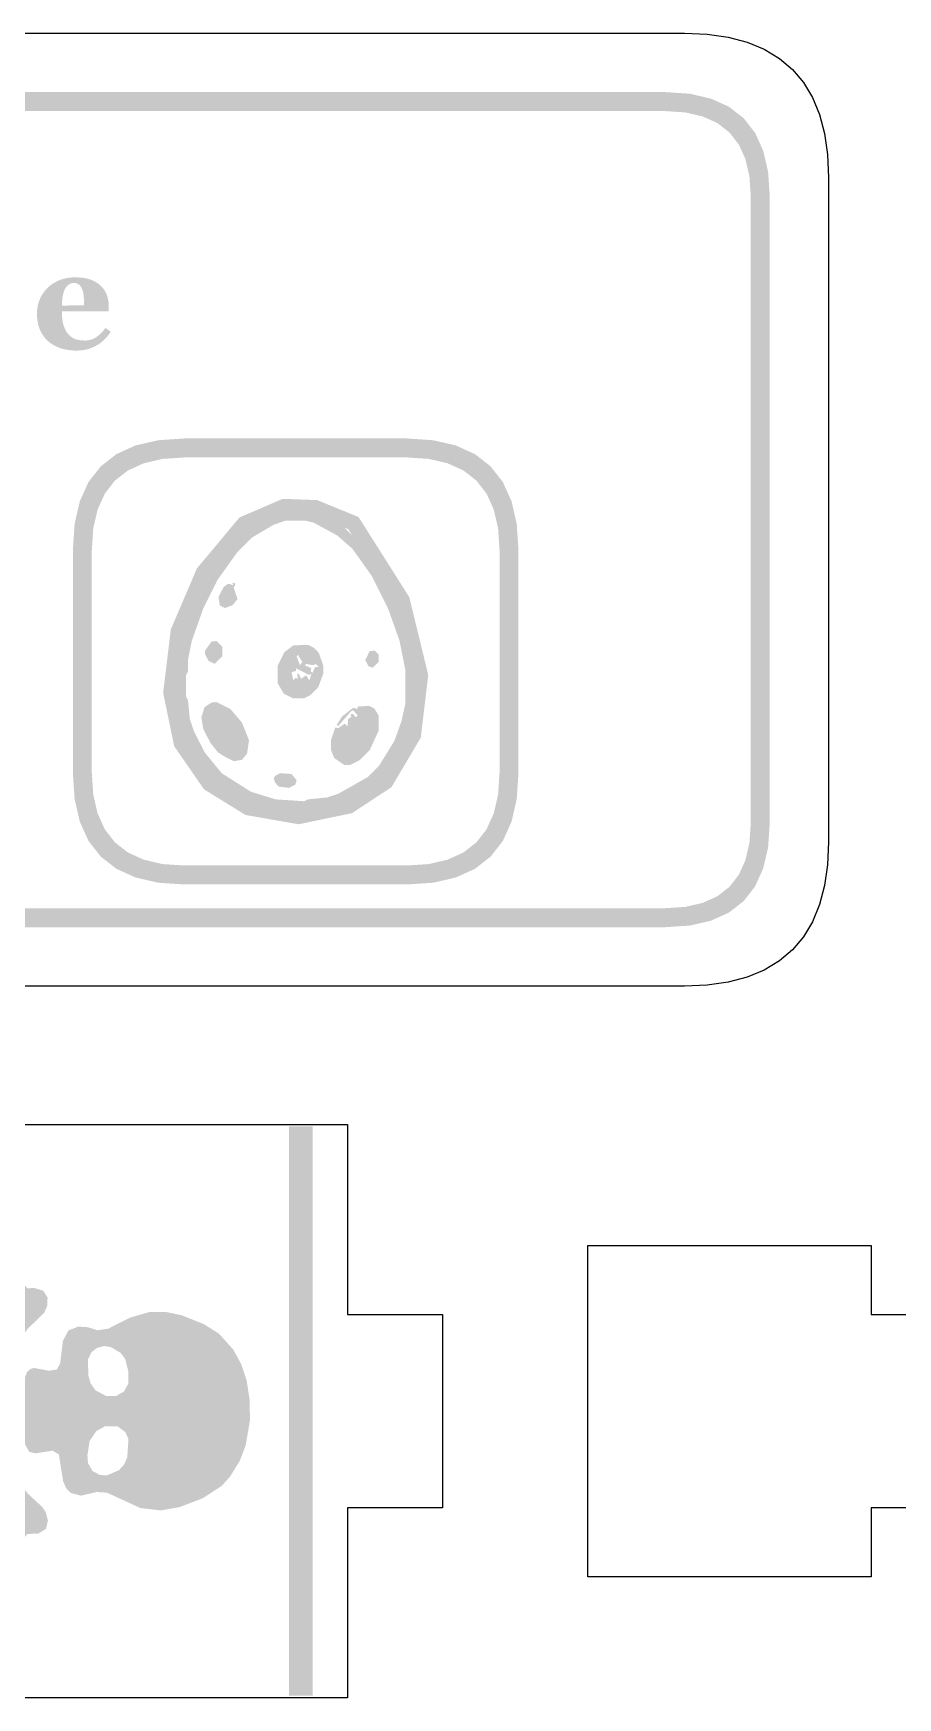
# Model space of a CAD drawing. Header units: millimetres. Extents: x 6 to 441, y 6 to 299.
# Drawn here: x 329.26 to 347.5, y 7.96 to 43.04 of the extents above; entities that cross this region are included whole.
import ezdxf

# ---------------------------------------------------------------- set-up
doc = ezdxf.new("R2010")
doc.units = ezdxf.units.MM
doc.layers.add('CUT', color=1, linetype='Continuous')
doc.layers.add('RASTER', color=7, linetype='Continuous')

msp = doc.modelspace()

# ---------------------------------------------------------------- hatches: boundary and pattern name
at = {"layer": 'RASTER'}
h = msp.add_hatch(color=7, dxfattribs=at)
h.paths.add_polyline_path([(283.2, 39.6), (283.234, 40.116), (283.338, 40.563), (283.509, 40.941), (283.75, 41.25), (284.059, 41.491), (284.438, 41.663), (284.884, 41.766), (285.4, 41.8), (342.6, 41.8), (343.116, 41.766), (343.563, 41.662), (343.941, 41.491), (344.25, 41.25), (344.491, 40.941), (344.663, 40.563), (344.766, 40.116), (344.8, 39.6), (344.8, 26.4), (344.766, 25.884), (344.662, 25.438), (344.491, 25.059), (344.25, 24.75), (343.941, 24.509), (343.563, 24.337), (343.116, 24.234), (342.6, 24.2), (285.4, 24.2), (284.884, 24.234), (284.438, 24.338), (284.059, 24.509), (283.75, 24.75), (283.509, 25.059), (283.338, 25.438), (283.234, 25.884), (283.2, 26.4)])
h.paths.add_polyline_path([(283.6, 39.6), (283.6, 26.4), (283.628, 25.978), (283.713, 25.612), (283.853, 25.303), (284.05, 25.05), (284.303, 24.853), (284.612, 24.713), (284.978, 24.628), (285.4, 24.6), (342.6, 24.6), (343.022, 24.628), (343.388, 24.713), (343.697, 24.853), (343.95, 25.05), (344.147, 25.303), (344.287, 25.612), (344.372, 25.978), (344.4, 26.4), (344.4, 39.6), (344.372, 40.022), (344.287, 40.388), (344.147, 40.697), (343.95, 40.95), (343.697, 41.147), (343.388, 41.287), (343.022, 41.372), (342.6, 41.4), (285.4, 41.4), (284.978, 41.372), (284.612, 41.287), (284.303, 41.147), (284.05, 40.95), (283.853, 40.697), (283.713, 40.388), (283.628, 40.022), (283.6, 39.6)], flags=0)
h = msp.add_hatch(color=7, dxfattribs=at)
h.paths.add_polyline_path([(330.898, 36.75), (330.885, 36.729), (330.871, 36.709), (330.856, 36.689), (330.841, 36.669), (330.825, 36.649), (330.809, 36.63), (330.792, 36.611), (330.774, 36.593), (330.755, 36.574), (330.736, 36.557), (330.717, 36.54), (330.696, 36.524), (330.676, 36.508), (330.654, 36.494), (330.632, 36.479), (330.609, 36.466), (330.585, 36.452), (330.56, 36.44), (330.535, 36.428), (330.51, 36.417), (330.486, 36.407), (330.461, 36.398), (330.436, 36.389), (330.411, 36.382), (330.385, 36.375), (330.359, 36.369), (330.331, 36.364), (330.303, 36.36), (330.273, 36.357), (330.243, 36.355), (330.212, 36.354), (330.18, 36.353), (330.127, 36.354), (330.075, 36.357), (330.026, 36.362), (329.978, 36.369), (329.932, 36.377), (329.888, 36.388), (329.846, 36.4), (329.806, 36.415), (329.767, 36.431), (329.73, 36.448), (329.695, 36.467), (329.662, 36.487), (329.63, 36.508), (329.6, 36.531), (329.572, 36.555), (329.546, 36.58), (329.521, 36.607), (329.498, 36.635), (329.476, 36.663), (329.456, 36.694), (329.438, 36.725), (329.421, 36.757), (329.406, 36.791), (329.393, 36.826), (329.381, 36.861), (329.37, 36.898), (329.362, 36.935), (329.355, 36.973), (329.349, 37.012), (329.345, 37.051), (329.343, 37.091), (329.342, 37.132), (329.343, 37.17), (329.345, 37.206), (329.35, 37.243), (329.356, 37.279), (329.363, 37.314), (329.373, 37.35), (329.384, 37.384), (329.397, 37.419), (329.411, 37.453), (329.427, 37.485), (329.445, 37.517), (329.463, 37.548), (329.484, 37.578), (329.505, 37.607), (329.528, 37.635), (329.553, 37.663), (329.579, 37.688), (329.606, 37.712), (329.635, 37.735), (329.666, 37.757), (329.698, 37.777), (329.732, 37.796), (329.767, 37.814), (329.804, 37.831), (329.843, 37.846), (329.882, 37.859), (329.923, 37.87), (329.965, 37.879), (330.008, 37.887), (330.052, 37.892), (330.097, 37.895), (330.143, 37.896), (330.193, 37.895), (330.241, 37.892), (330.287, 37.889), (330.33, 37.883), (330.371, 37.876), (330.41, 37.868), (330.446, 37.857), (330.48, 37.846), (330.512, 37.833), (330.543, 37.819), (330.573, 37.803), (330.601, 37.786), (330.627, 37.769), (330.652, 37.75), (330.676, 37.729), (330.698, 37.708), (330.719, 37.687), (330.737, 37.664), (330.755, 37.641), (330.771, 37.617), (330.785, 37.592), (330.798, 37.566), (330.81, 37.539), (330.82, 37.511), (330.829, 37.483), (330.837, 37.454), (330.843, 37.424), (330.849, 37.395), (330.853, 37.365), (330.856, 37.335), (330.858, 37.304), (330.858, 37.273), (330.858, 37.178), (329.868, 37.178), (329.87, 37.105), (329.875, 37.037), (329.884, 36.973), (329.897, 36.913), (329.913, 36.859), (329.933, 36.808), (329.957, 36.762), (329.984, 36.721), (330.015, 36.684), (330.05, 36.652), (330.09, 36.625), (330.133, 36.603), (330.182, 36.586), (330.234, 36.574), (330.29, 36.567), (330.351, 36.564), (330.385, 36.565), (330.418, 36.569), (330.451, 36.575), (330.482, 36.583), (330.513, 36.594), (330.542, 36.606), (330.571, 36.622), (330.599, 36.64), (330.626, 36.659), (330.652, 36.68), (330.677, 36.702), (330.701, 36.725), (330.724, 36.75), (330.746, 36.775), (330.766, 36.802), (330.786, 36.831)])
h.paths.add_polyline_path([(330.338, 37.307), (330.338, 37.329), (330.338, 37.351), (330.337, 37.373), (330.336, 37.396), (330.335, 37.418), (330.333, 37.441), (330.331, 37.464), (330.329, 37.487), (330.327, 37.509), (330.324, 37.531), (330.321, 37.551), (330.317, 37.571), (330.313, 37.589), (330.309, 37.606), (330.304, 37.623), (330.299, 37.638), (330.292, 37.654), (330.285, 37.67), (330.277, 37.685), (330.269, 37.698), (330.26, 37.711), (330.251, 37.722), (330.241, 37.732), (330.23, 37.742), (330.219, 37.75), (330.207, 37.757), (330.195, 37.763), (330.182, 37.768), (330.168, 37.772), (330.153, 37.775), (330.137, 37.776), (330.121, 37.777), (330.094, 37.775), (330.068, 37.77), (330.043, 37.761), (330.02, 37.748), (329.998, 37.732), (329.978, 37.713), (329.959, 37.689), (329.941, 37.663), (329.925, 37.632), (329.911, 37.597), (329.899, 37.558), (329.889, 37.515), (329.881, 37.468), (329.875, 37.416), (329.87, 37.361), (329.868, 37.301)], flags=0)
h = msp.add_hatch(color=7, dxfattribs=at)
h.paths.add_polyline_path([(330.1, 32.15), (330.137, 32.701), (330.247, 33.178), (330.43, 33.582), (330.688, 33.912), (331.018, 34.17), (331.422, 34.353), (331.899, 34.463), (332.45, 34.5), (337.15, 34.5), (337.701, 34.463), (338.178, 34.353), (338.582, 34.17), (338.913, 33.912), (339.17, 33.582), (339.353, 33.178), (339.463, 32.701), (339.5, 32.15), (339.5, 27.45), (339.463, 26.899), (339.353, 26.422), (339.17, 26.018), (338.913, 25.688), (338.582, 25.43), (338.178, 25.247), (337.701, 25.137), (337.15, 25.1), (332.45, 25.1), (331.899, 25.137), (331.422, 25.247), (331.018, 25.43), (330.688, 25.688), (330.43, 26.018), (330.247, 26.422), (330.137, 26.899), (330.1, 27.45)])
h.paths.add_polyline_path([(330.5, 32.15), (330.5, 27.45), (330.53, 26.993), (330.622, 26.597), (330.774, 26.262), (330.987, 25.987), (331.262, 25.774), (331.597, 25.622), (331.993, 25.53), (332.45, 25.5), (337.15, 25.5), (337.607, 25.53), (338.003, 25.622), (338.338, 25.774), (338.613, 25.987), (338.826, 26.262), (338.978, 26.597), (339.07, 26.993), (339.1, 27.45), (339.1, 32.15), (339.07, 32.607), (338.978, 33.003), (338.826, 33.338), (338.613, 33.613), (338.338, 33.826), (338.003, 33.978), (337.607, 34.07), (337.15, 34.1), (332.45, 34.1), (331.993, 34.07), (331.597, 33.978), (331.262, 33.826), (330.987, 33.613), (330.774, 33.338), (330.622, 33.003), (330.53, 32.607), (330.5, 32.15)], flags=0)
h = msp.add_hatch(color=7, dxfattribs=at)
h.paths.add_polyline_path([(334.529, 33.228), (335.252, 33.201), (336.126, 32.845), (337.197, 31.155), (337.596, 29.518), (337.44, 28.197), (336.821, 27.151), (335.988, 26.603), (334.863, 26.369), (333.741, 26.565), (332.866, 27.105), (332.237, 28.016), (332.004, 29.139), (332.167, 30.479), (332.716, 31.76), (333.616, 32.837)])
h.paths.add_polyline_path([(334.589, 32.905), (333.812, 32.573), (332.992, 31.591), (332.479, 30.395), (332.328, 29.153), (332.537, 28.144), (333.091, 27.342), (333.857, 26.869), (334.858, 26.695), (335.864, 26.904), (336.583, 27.377), (337.13, 28.301), (337.272, 29.498), (336.899, 31.029), (335.911, 32.588), (335.184, 32.883), (334.589, 32.905)], flags=0)
h = msp.add_hatch(color=7, dxfattribs=at)
h.paths.add_polyline_path([(334.51, 32.954), (335.102, 32.966), (335.343, 32.885), (335.837, 32.616), (336.28, 32.174), (336.561, 31.772), (336.871, 31.197), (337.152, 30.473), (337.313, 29.789), (337.313, 28.824), (337.273, 28.623), (337.072, 28.02), (336.883, 27.686), (336.4, 27.163), (336.159, 27.002), (335.785, 26.813), (335.182, 26.653), (334.458, 26.653), (334.257, 26.693), (333.775, 26.854), (333.36, 27.083), (332.999, 27.364), (332.757, 27.646), (332.407, 28.342), (332.287, 28.824), (332.287, 29.709), (332.327, 29.789), (332.367, 30.191), (332.488, 30.593), (332.838, 31.41), (333.159, 31.932), (333.602, 32.455), (334.044, 32.777)])
h.paths.add_polyline_path([(334.579, 32.765), (334.338, 32.684), (333.883, 32.415), (333.561, 32.093), (333.159, 31.53), (332.85, 30.915), (332.608, 30.232), (332.528, 29.829), (332.528, 29.588), (332.488, 29.508), (332.488, 29.065), (332.528, 28.985), (332.568, 28.583), (332.649, 28.342), (332.878, 27.887), (333.24, 27.445), (333.855, 27.055), (334.378, 26.894), (334.981, 26.854), (335.061, 26.894), (335.463, 26.934), (335.705, 27.015), (336.32, 27.364), (336.561, 27.606), (336.883, 28.128), (337.032, 28.543), (337.112, 28.905), (337.112, 29.628), (336.992, 30.232), (336.75, 30.915), (336.4, 31.611), (335.998, 32.174), (335.677, 32.455), (335.182, 32.725), (335.021, 32.765)], flags=0)
h.paths.add_polyline_path([(333.465, 31.466), (333.533, 31.438), (333.493, 31.357), (333.574, 31.116), (333.465, 30.983), (333.304, 30.927), (333.2, 30.983), (333.171, 31.156), (333.28, 31.37), (333.372, 31.438), (333.481, 31.41)], flags=0)
h.paths.add_polyline_path([(333.023, 30.219), (333.131, 30.232), (333.252, 30.111), (333.252, 29.91), (333.091, 29.749), (332.958, 29.817), (332.89, 29.95), (332.89, 30.03)], flags=0)
h.paths.add_polyline_path([(334.752, 30.139), (335.061, 30.151), (335.194, 30.083), (335.291, 29.978), (335.383, 29.709), (335.383, 29.548), (335.275, 29.254), (335.114, 29.094), (334.981, 29.025), (334.74, 29.025), (334.551, 29.118), (334.418, 29.347), (334.418, 29.709), (334.567, 30.002)], flags=0)
h.paths.add_polyline_path([(336.36, 30.018), (336.469, 30.03), (336.549, 29.95), (336.549, 29.789), (336.429, 29.669), (336.336, 29.697), (336.268, 29.829)], flags=0)
h.paths.add_polyline_path([(334.848, 29.938), (334.82, 29.91), (334.888, 29.721), (334.941, 29.789)], flags=0)
h.paths.add_polyline_path([(335.021, 29.749), (334.993, 29.721), (335.13, 29.656), (335.114, 29.6), (335.154, 29.56), (335.21, 29.681), (335.291, 29.681), (335.222, 29.749), (335.17, 29.721)], flags=0)
h.paths.add_polyline_path([(334.808, 29.656), (334.808, 29.6), (334.712, 29.576), (334.752, 29.399), (334.792, 29.455), (334.848, 29.439), (334.832, 29.536), (334.86, 29.548), (334.913, 29.439), (335.021, 29.508), (335.09, 29.399), (335.13, 29.536), (335.073, 29.52)], flags=0)
h.paths.add_polyline_path([(333.023, 28.933), (333.131, 28.945), (333.425, 28.796), (333.666, 28.514), (333.815, 28.14), (333.775, 27.859), (333.666, 27.726), (333.493, 27.698), (333.28, 27.807), (333.159, 27.887), (332.999, 28.088), (332.85, 28.382), (332.81, 28.623), (332.878, 28.836)], flags=0)
h.paths.add_polyline_path([(336.119, 28.852), (336.348, 28.864), (336.457, 28.812), (336.549, 28.663), (336.549, 28.342), (336.36, 27.927), (336.159, 27.726), (335.946, 27.618), (335.825, 27.618), (335.612, 27.767), (335.544, 27.939), (335.544, 28.14), (335.636, 28.41), (335.693, 28.394), (335.837, 28.49), (335.894, 28.434), (335.906, 28.583), (335.974, 28.635), (335.958, 28.691), (336.014, 28.691), (336.067, 28.623), (336.107, 28.663), (336.014, 28.772), (335.974, 28.756), (335.693, 28.434), (335.665, 28.462), (335.773, 28.635), (335.974, 28.796), (336.026, 28.824), (336.095, 28.796)], flags=0)
h.paths.add_polyline_path([(334.47, 27.445), (334.712, 27.429), (334.82, 27.296), (334.792, 27.204), (334.659, 27.135), (334.446, 27.163), (334.366, 27.244), (334.338, 27.336), (334.366, 27.389)], flags=0)
msp.add_hatch(color=7, dxfattribs=at).paths.add_polyline_path([(335.156, 20), (335.156, 8), (334.656, 8), (334.656, 20)])
h = msp.add_hatch(color=7, dxfattribs=at)
h.paths.add_polyline_path([(333.828, 14.244), (333.836, 13.806), (333.745, 13.277), (333.622, 12.954), (333.415, 12.619), (333.241, 12.425), (332.842, 12.165), (332.352, 11.978), (331.956, 11.908), (331.523, 11.958), (330.819, 12.282), (330.6, 12.295), (330.271, 12.218), (330.058, 12.276), (329.961, 12.373), (329.895, 12.52), (329.804, 13.088), (329.671, 13.167), (329.303, 13.109), (329.181, 13.142), (329.039, 13.388), (328.954, 13.864), (328.954, 14.155), (329.006, 14.49), (329.128, 14.814), (329.206, 14.891), (329.283, 14.91), (329.593, 14.852), (329.762, 14.878), (329.831, 15.002), (329.891, 15.484), (330.006, 15.699), (330.213, 15.782), (330.413, 15.769), (330.62, 15.705), (330.841, 15.736), (331.304, 15.97), (331.724, 16.092), (332.053, 16.092), (332.39, 16.022), (332.861, 15.835), (333.183, 15.633), (333.485, 15.296), (333.655, 14.982), (333.766, 14.647)])
h.paths.add_polyline_path([(331.273, 14.827), (331.201, 15.104), (331.11, 15.226), (330.903, 15.348), (330.757, 15.373), (330.606, 15.331), (330.498, 15.246), (330.418, 15.093), (330.426, 14.755), (330.473, 14.589), (330.575, 14.44), (330.802, 14.318), (331.015, 14.322), (331.176, 14.413), (331.267, 14.573)], flags=0)
h.paths.add_polyline_path([(331.273, 13.413), (331.207, 13.56), (331.038, 13.682), (330.783, 13.682), (330.595, 13.58), (330.453, 13.372), (330.407, 13.07), (330.418, 12.907), (330.517, 12.735), (330.67, 12.656), (330.814, 12.644), (331.071, 12.754), (331.182, 12.876), (331.247, 13.024)], flags=0)
h.paths.add_polyline_path([(329.566, 16.394), (329.56, 16.222), (329.496, 16.073), (329.142, 15.73), (328.923, 15.406), (328.334, 14.019), (328.437, 13.696), (328.956, 12.53), (329.142, 12.27), (329.463, 11.972), (329.529, 11.863), (329.574, 11.695), (329.535, 11.52), (329.366, 11.418), (329.14, 11.412), (329.037, 11.282), (328.929, 11.216), (328.729, 11.218), (328.619, 11.302), (328.526, 11.518), (328.528, 11.85), (328.462, 12.249), (328.069, 13.173), (328.005, 13.206), (327.935, 13.159), (327.567, 12.307), (327.482, 11.888), (327.47, 11.455), (327.391, 11.302), (327.28, 11.218), (327.083, 11.218), (326.972, 11.282), (326.869, 11.412), (326.571, 11.443), (326.447, 11.59), (326.436, 11.695), (326.48, 11.863), (326.565, 11.991), (326.887, 12.289), (327.034, 12.491), (327.65, 13.87), (327.675, 14.039), (327.034, 15.509), (326.887, 15.711), (326.565, 16.009), (326.48, 16.137), (326.436, 16.305), (326.476, 16.478), (326.643, 16.582), (326.869, 16.588), (326.972, 16.718), (327.083, 16.782), (327.28, 16.782), (327.391, 16.698), (327.47, 16.545), (327.482, 16.112), (327.567, 15.693), (327.935, 14.841), (328.005, 14.794), (328.069, 14.827), (328.462, 15.751), (328.528, 16.15), (328.526, 16.482), (328.619, 16.698), (328.729, 16.782), (328.929, 16.784), (329.037, 16.718), (329.14, 16.588), (329.283, 16.596), (329.477, 16.538)])

# ---------------------------------------------------------------- linework, layer by layer
at = {"layer": 'CUT'}
for points in [[(284.999, 43.04), (343.001, 43.04), (343.483, 43.019), (343.925, 42.956), (344.325, 42.851), (344.685, 42.703), (345.003, 42.512), (345.278, 42.278), (345.512, 42.003), (345.703, 41.685), (345.851, 41.325), (345.956, 40.925), (346.019, 40.483), (346.04, 40.001), (346.04, 25.999), (346.019, 25.517), (345.956, 25.075), (345.851, 24.675), (345.703, 24.315), (345.512, 23.997), (345.278, 23.722), (345.003, 23.488), (344.685, 23.297), (344.325, 23.149), (343.925, 23.044), (343.483, 22.981), (343.001, 22.96), (284.999, 22.96)], [(324.835, 20.04), (335.896, 20.04), (335.896, 16.04), (337.896, 16.04), (337.896, 11.96), (335.896, 11.96), (335.896, 7.96), (324.835, 7.96)], [(351.869, 11.96), (346.94, 11.96), (346.94, 10.51), (340.96, 10.51), (340.96, 17.49), (346.94, 17.49), (346.94, 16.04), (351.869, 16.04)]]:
    msp.add_lwpolyline(points, dxfattribs=at)

doc.saveas('drawing.dxf')
